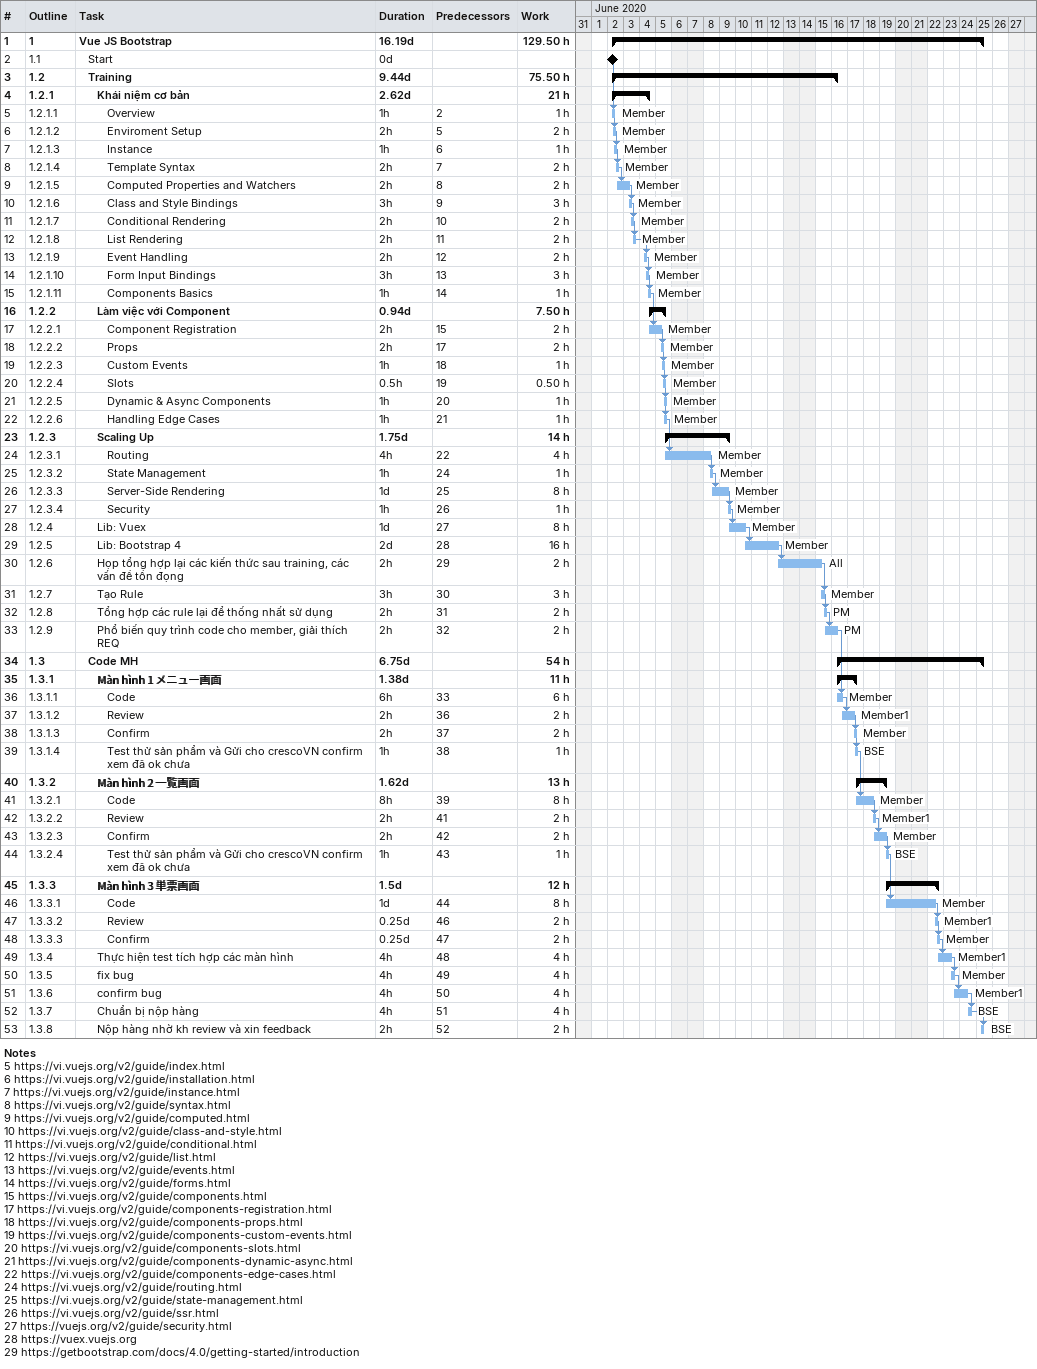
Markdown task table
| ID | WBS | Task | Duration | Start | Finish | Predecessors | Resources | Work (h) |
|---|---|---|---|---|---|---|---|---|
| 1 | 1 | **Vue JS Bootstrap** | 16.19d | 2020-06-02 | 2020-06-25 |  |  | 129.50 |
| 2 | 1.1 | Start | 0d | 2020-06-02 | 2020-06-02 |  |  |  |
| 3 | 1.2 | **Training** | 9.44d | 2020-06-02 | 2020-06-16 |  |  | 75.50 |
| 4 | 1.2.1 | **Khái niệm cơ bản** | 2.62d | 2020-06-02 | 2020-06-04 |  |  | 21 |
| 5 | 1.2.1.1 | Overview | 1h | 2020-06-02 | 2020-06-02 | 2 | Member | 1 |
| 6 | 1.2.1.2 | Enviroment Setup | 2h | 2020-06-02 | 2020-06-02 | 5 | Member | 2 |
| 7 | 1.2.1.3 | Instance | 1h | 2020-06-02 | 2020-06-02 | 6 | Member | 1 |
| 8 | 1.2.1.4 | Template Syntax | 2h | 2020-06-02 | 2020-06-02 | 7 | Member | 2 |
| 9 | 1.2.1.5 | Computed Properties and Watchers | 2h | 2020-06-02 | 2020-06-03 | 8 | Member | 2 |
| 10 | 1.2.1.6 | Class and Style Bindings | 3h | 2020-06-03 | 2020-06-03 | 9 | Member | 3 |
| 11 | 1.2.1.7 | Conditional Rendering | 2h | 2020-06-03 | 2020-06-03 | 10 | Member | 2 |
| 12 | 1.2.1.8 | List Rendering | 2h | 2020-06-03 | 2020-06-03 | 11 | Member | 2 |
| 13 | 1.2.1.9 | Event Handling | 2h | 2020-06-04 | 2020-06-04 | 12 | Member | 2 |
| 14 | 1.2.1.10 | Form Input Bindings | 3h | 2020-06-04 | 2020-06-04 | 13 | Member | 3 |
| 15 | 1.2.1.11 | Components Basics | 1h | 2020-06-04 | 2020-06-04 | 14 | Member | 1 |
| 16 | 1.2.2 | **Làm việc với Component** | 0.94d | 2020-06-04 | 2020-06-05 |  |  | 7.50 |
| 17 | 1.2.2.1 | Component Registration | 2h | 2020-06-04 | 2020-06-05 | 15 | Member | 2 |
| 18 | 1.2.2.2 | Props | 2h | 2020-06-05 | 2020-06-05 | 17 | Member | 2 |
| 19 | 1.2.2.3 | Custom Events | 1h | 2020-06-05 | 2020-06-05 | 18 | Member | 1 |
| 20 | 1.2.2.4 | Slots | 0.5h | 2020-06-05 | 2020-06-05 | 19 | Member | 0.50 |
| 21 | 1.2.2.5 | Dynamic & Async Components | 1h | 2020-06-05 | 2020-06-05 | 20 | Member | 1 |
| 22 | 1.2.2.6 | Handling Edge Cases | 1h | 2020-06-05 | 2020-06-05 | 21 | Member | 1 |
| 23 | 1.2.3 | **Scaling Up** | 1.75d | 2020-06-05 | 2020-06-09 |  |  | 14 |
| 24 | 1.2.3.1 | Routing | 4h | 2020-06-05 | 2020-06-08 | 22 | Member | 4 |
| 25 | 1.2.3.2 | State Management | 1h | 2020-06-08 | 2020-06-08 | 24 | Member | 1 |
| 26 | 1.2.3.3 | Server-Side Rendering | 1d | 2020-06-08 | 2020-06-09 | 25 | Member | 8 |
| 27 | 1.2.3.4 | Security | 1h | 2020-06-09 | 2020-06-09 | 26 | Member | 1 |
| 28 | 1.2.4 | Lib: Vuex | 1d | 2020-06-09 | 2020-06-10 | 27 | Member | 8 |
| 29 | 1.2.5 | Lib: Bootstrap 4 | 2d | 2020-06-10 | 2020-06-12 | 28 | Member | 16 |
| 30 | 1.2.6 | Họp tổng hợp lại các kiến thức sau training, các vấn đề tồn đọng | 2h | 2020-06-12 | 2020-06-15 | 29 | All | 2 |
| 31 | 1.2.7 | Tạo Rule | 3h | 2020-06-15 | 2020-06-15 | 30 | Member | 3 |
| 32 | 1.2.8 | Tổng hợp các rule lại để thống nhất sử dụng | 2h | 2020-06-15 | 2020-06-15 | 31 | PM | 2 |
| 33 | 1.2.9 | Phổ biến quy trình code cho member, giải thích REQ | 2h | 2020-06-15 | 2020-06-16 | 32 | PM | 2 |
| 34 | 1.3 | **Code MH** | 6.75d | 2020-06-16 | 2020-06-25 |  |  | 54 |
| 35 | 1.3.1 | **Màn hình 1 メニュー画面** | 1.38d | 2020-06-16 | 2020-06-17 |  |  | 11 |
| 36 | 1.3.1.1 | Code | 6h | 2020-06-16 | 2020-06-16 | 33 | Member | 6 |
| 37 | 1.3.1.2 | Review | 2h | 2020-06-16 | 2020-06-17 | 36 | Member1 | 2 |
| 38 | 1.3.1.3 | Confirm | 2h | 2020-06-17 | 2020-06-17 | 37 | Member | 2 |
| 39 | 1.3.1.4 | Test thử sản phẩm và Gửi cho crescoVN confirm xem đã ok chưa | 1h | 2020-06-17 | 2020-06-17 | 38 | BSE | 1 |
| 40 | 1.3.2 | **Màn hình 2 一覧画面** | 1.62d | 2020-06-17 | 2020-06-19 |  |  | 13 |
| 41 | 1.3.2.1 | Code | 8h | 2020-06-17 | 2020-06-18 | 39 | Member | 8 |
| 42 | 1.3.2.2 | Review | 2h | 2020-06-18 | 2020-06-18 | 41 | Member1 | 2 |
| 43 | 1.3.2.3 | Confirm | 2h | 2020-06-18 | 2020-06-19 | 42 | Member | 2 |
| 44 | 1.3.2.4 | Test thử sản phẩm và Gửi cho crescoVN confirm xem đã ok chưa | 1h | 2020-06-19 | 2020-06-19 | 43 | BSE | 1 |
| 45 | 1.3.3 | **Màn hình 3 単票画面** | 1.5d | 2020-06-19 | 2020-06-22 |  |  | 12 |
| 46 | 1.3.3.1 | Code | 1d | 2020-06-19 | 2020-06-22 | 44 | Member | 8 |
| 47 | 1.3.3.2 | Review | 0.25d | 2020-06-22 | 2020-06-22 | 46 | Member1 | 2 |
| 48 | 1.3.3.3 | Confirm | 0.25d | 2020-06-22 | 2020-06-22 | 47 | Member | 2 |
| 49 | 1.3.4 | Thực hiện test tích hợp các màn hình | 4h | 2020-06-22 | 2020-06-23 | 48 | Member1 | 4 |
| 50 | 1.3.5 | fix bug | 4h | 2020-06-23 | 2020-06-23 | 49 | Member | 4 |
| 51 | 1.3.6 | confirm bug | 4h | 2020-06-23 | 2020-06-24 | 50 | Member1 | 4 |
| 52 | 1.3.7 | Chuẩn bị nộp hàng | 4h | 2020-06-24 | 2020-06-24 | 51 | BSE | 4 |
| 53 | 1.3.8 | Nộp hàng nhờ kh review và xin feedback | 2h | 2020-06-25 | 2020-06-25 | 52 | BSE | 2 |

Notes
- 5: https://vi.vuejs.org/v2/guide/index.html
- 6: https://vi.vuejs.org/v2/guide/installation.html
- 7: https://vi.vuejs.org/v2/guide/instance.html
- 8: https://vi.vuejs.org/v2/guide/syntax.html
- 9: https://vi.vuejs.org/v2/guide/computed.html
- 10: https://vi.vuejs.org/v2/guide/class-and-style.html
- 11: https://vi.vuejs.org/v2/guide/conditional.html
- 12: https://vi.vuejs.org/v2/guide/list.html
- 13: https://vi.vuejs.org/v2/guide/events.html
- 14: https://vi.vuejs.org/v2/guide/forms.html
- 15: https://vi.vuejs.org/v2/guide/components.html
- 17: https://vi.vuejs.org/v2/guide/components-registration.html
- 18: https://vi.vuejs.org/v2/guide/components-props.html
- 19: https://vi.vuejs.org/v2/guide/components-custom-events.html
- 20: https://vi.vuejs.org/v2/guide/components-slots.html
- 21: https://vi.vuejs.org/v2/guide/components-dynamic-async.html
- 22: https://vi.vuejs.org/v2/guide/components-edge-cases.html
- 24: https://vi.vuejs.org/v2/guide/routing.html
- 25: https://vi.vuejs.org/v2/guide/state-management.html
- 26: https://vi.vuejs.org/v2/guide/ssr.html
- 27: https://vuejs.org/v2/guide/security.html
- 28: https://vuex.vuejs.org
- 29: https://getbootstrap.com/docs/4.0/getting-started/introduction
